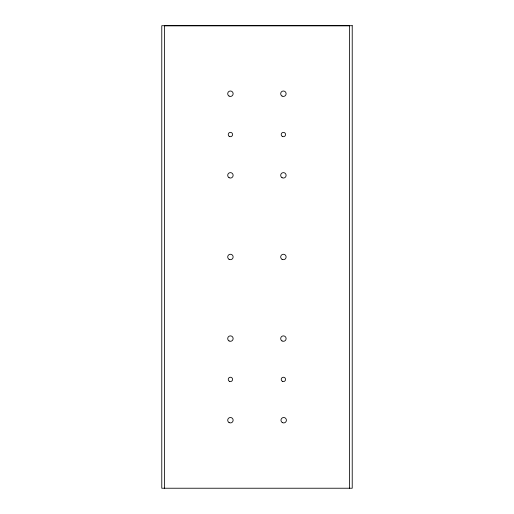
<?xml version="1.0" encoding="UTF-8"?>
<svg xmlns="http://www.w3.org/2000/svg" width="514" height="514" viewBox="0 0 514 514"><rect width="100%" height="100%" fill="white"/><g stroke="black" fill="none" stroke-linecap="round" stroke-linejoin="round"><path stroke-width="0.77" d="M349.417 488.3L349.417 25.771L164.403 25.771L164.403 488.3M352.225 25.7L161.775 25.7L161.775 488.229L352.225 488.229L352.225 25.7M282.308 136.416A2.178 2.178 0 0 0 285.572 134.533A2.178 2.178 0 0 0 282.308 132.644A2.178 2.178 0 0 0 282.308 136.416M229.167 136.313A2.178 2.178 0 0 0 232.585 134.726A2.178 2.178 0 0 0 229.507 132.554A2.178 2.178 0 0 0 229.167 136.313M282.308 381.285A2.178 2.178 0 0 0 285.572 379.403A2.178 2.178 0 0 0 282.308 377.514A2.178 2.178 0 0 0 282.308 381.285M229.334 381.285A2.178 2.178 0 0 0 232.598 379.403A2.178 2.178 0 0 0 229.334 377.514A2.178 2.178 0 0 0 229.334 381.285M229.058 259.319A2.718 2.718 0 0 0 233.138 256.968A2.718 2.718 0 0 0 229.058 254.61A2.718 2.718 0 0 0 229.058 259.319M282.038 96.073A2.718 2.718 0 0 0 286.118 93.721A2.718 2.718 0 0 0 282.038 91.363A2.718 2.718 0 0 0 282.038 96.073M229.058 177.696A2.718 2.718 0 0 0 233.138 175.345A2.718 2.718 0 0 0 229.058 172.987A2.718 2.718 0 0 0 229.058 177.696M282.038 259.319A2.718 2.718 0 0 0 286.118 256.968A2.718 2.718 0 0 0 282.038 254.61A2.718 2.718 0 0 0 282.038 259.319M282.038 177.696A2.718 2.718 0 0 0 286.118 175.345A2.718 2.718 0 0 0 282.038 172.987A2.718 2.718 0 0 0 282.038 177.696M229.058 340.943A2.718 2.718 0 0 0 233.138 338.591A2.718 2.718 0 0 0 229.058 336.233A2.718 2.718 0 0 0 229.058 340.943M229.058 422.566A2.718 2.718 0 0 0 233.138 420.214A2.718 2.718 0 0 0 229.058 417.856A2.718 2.718 0 0 0 229.058 422.566M282.038 340.943A2.718 2.718 0 0 0 286.118 338.591A2.718 2.718 0 0 0 282.038 336.233A2.718 2.718 0 0 0 282.038 340.943M282.321 422.566A2.718 2.718 0 0 0 286.407 420.214A2.718 2.718 0 0 0 282.321 417.856A2.718 2.718 0 0 0 282.321 422.566M229.058 96.073A2.718 2.718 0 0 0 233.138 93.721A2.718 2.718 0 0 0 229.058 91.363A2.718 2.718 0 0 0 229.058 96.073"/></g></svg>
